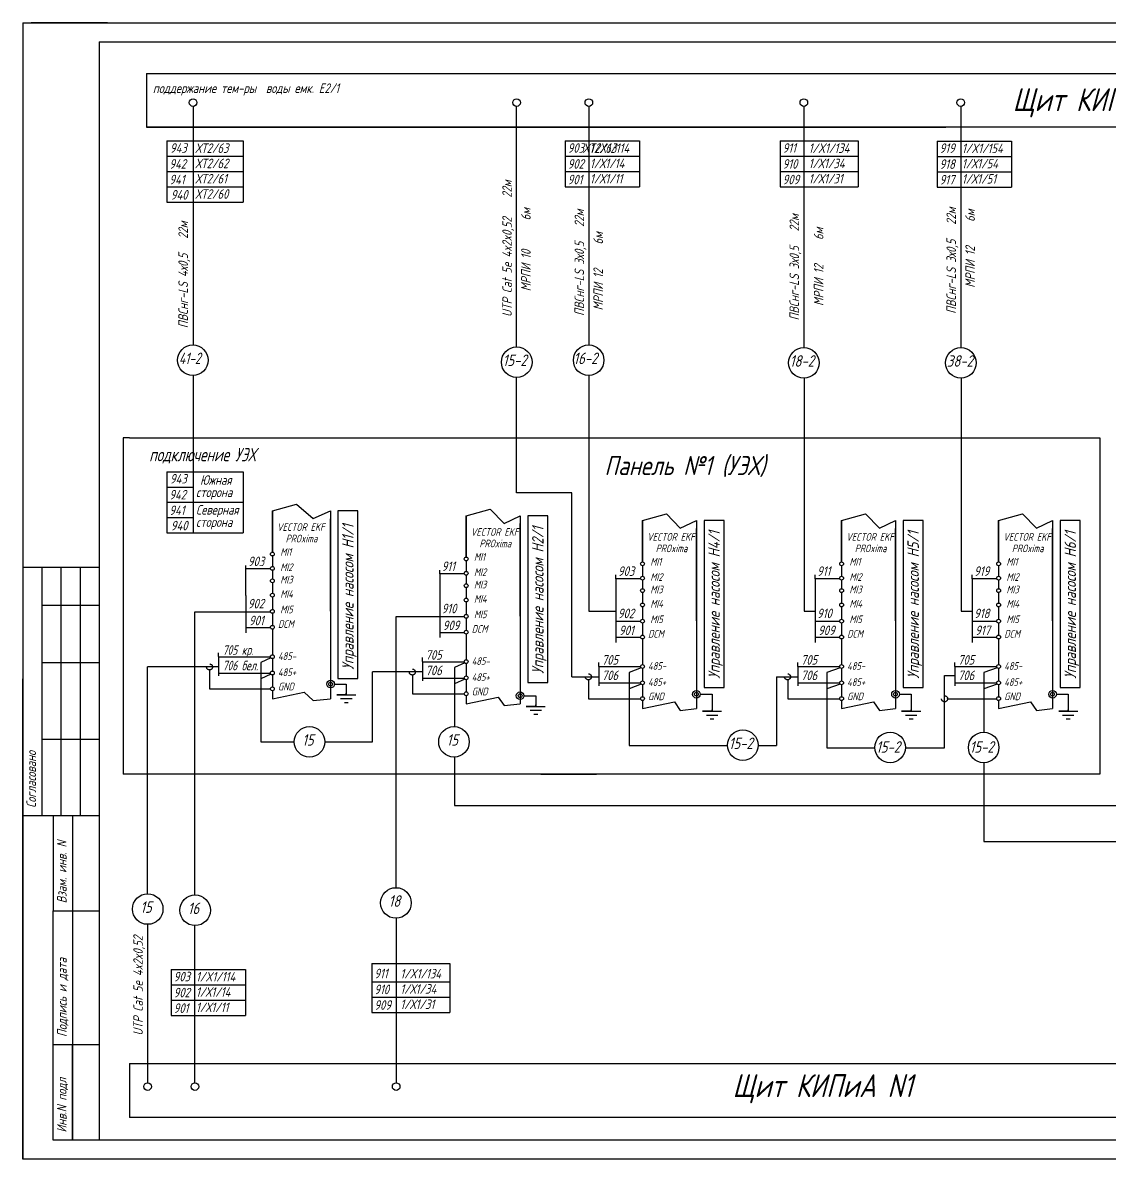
# Model space of a CAD drawing. Header units: millimetres. Extents: x 1531 to 3917, y 3 to 367.
# Drawn here: x 1531.3 to 1815.7, y 3.5 to 301 of the extents above; entities that cross this region are included whole.
import ezdxf

# ---------------------------------------------------------------- set-up
doc = ezdxf.new("R2010")
doc.units = ezdxf.units.MM
doc.linetypes.add('HIDDEN', pattern=[0.375, 0.25, -0.125])
doc.layers.add('MAIN', color=7, linetype='Continuous', lineweight=50)
doc.layers.add('АСУТП', color=7, linetype='Continuous')
doc.styles.get("Standard").update_dxf_attribs({"font": 'GOST_A.TTF', "width": 0.8, "oblique": 15, "height": 3})
doc.styles.add('АСУТП', font='GOST_A.TTF', dxfattribs={"oblique": 15})

msp = doc.modelspace()

# ---------------------------------------------------------------- linework, layer by layer
at = {"color": 7, "linetype": 'Continuous'}
for p, q in [((1531.31, 300.97), (1531.31, 3.47)), ((1553.48, 300.97), (1533.48, 300.97)), ((1569.05, 270.01), (1582.63, 270.01)), ((1569.05, 270.01), (1569.05, 266.01)), ((1582.63, 270.01), (1589.01, 270.01)), ((1589.01, 270.01), (1589.01, 266.01)), ((1673.31, 270.01), (1686.39, 270.01)), ((1673.31, 270.01), (1673.31, 266.01)), ((1686.39, 270.01), (1692.77, 270.01)), ((1692.77, 270.01), (1692.77, 266.01)), ((1729.59, 270.01), (1742.67, 270.01)), ((1729.59, 270.01), (1729.59, 266.01)), ((1742.67, 270.01), (1750.02, 270.01)), ((1750.02, 270.01), (1750.02, 266.01)), ((1770.68, 269.95), (1783.76, 269.95)), ((1770.68, 269.95), (1770.68, 265.95)), ((1783.76, 269.95), (1790.13, 269.95)), ((1790.13, 269.95), (1790.13, 265.95)), ((1569.05, 266.01), (1582.63, 266.01)), ((1569.05, 266.01), (1569.05, 262.01)), ((1569.05, 266.01), (1582.63, 266.01)), ((1569.05, 266.01), (1582.63, 266.01)), ((1569.05, 266.01), (1582.63, 266.01)), ((1582.63, 266.01), (1589.01, 266.01)), ((1582.63, 266.01), (1589.01, 266.01)), ((1582.63, 266.01), (1589.01, 266.01)), ((1582.63, 266.01), (1589.01, 266.01)), ((1589.01, 266.01), (1589.01, 262.01)), ((1673.31, 266.01), (1686.39, 266.01)), ((1673.31, 266.01), (1673.31, 262.01)), ((1673.31, 266.01), (1686.39, 266.01)), ((1673.31, 266.01), (1686.39, 266.01)), ((1673.31, 266.01), (1686.39, 266.01)), ((1686.39, 266.01), (1692.77, 266.01)), ((1686.39, 266.01), (1692.77, 266.01)), ((1686.39, 266.01), (1692.77, 266.01)), ((1686.39, 266.01), (1692.77, 266.01)), ((1692.77, 266.01), (1692.77, 262.01)), ((1729.59, 266.01), (1742.67, 266.01)), ((1729.59, 266.01), (1729.59, 262.01)), ((1729.59, 266.01), (1742.67, 266.01)), ((1729.59, 266.01), (1742.67, 266.01)), ((1729.59, 266.01), (1742.67, 266.01)), ((1742.67, 266.01), (1750.02, 266.01)), ((1742.67, 266.01), (1750.02, 266.01)), ((1742.67, 266.01), (1750.02, 266.01)), ((1742.67, 266.01), (1750.02, 266.01)), ((1750.02, 266.01), (1750.02, 262.01)), ((1770.68, 265.95), (1783.76, 265.95)), ((1770.68, 265.95), (1770.68, 261.95)), ((1770.68, 265.95), (1783.76, 265.95)), ((1770.68, 265.95), (1783.76, 265.95)), ((1770.68, 265.95), (1783.76, 265.95)), ((1783.76, 265.95), (1790.13, 265.95)), ((1783.76, 265.95), (1790.13, 265.95)), ((1783.76, 265.95), (1790.13, 265.95)), ((1783.76, 265.95), (1790.13, 265.95)), ((1790.13, 265.95), (1790.13, 261.95)), ((1569.05, 262.01), (1569.05, 258.01)), ((1569.05, 262.01), (1582.63, 262.01)), ((1569.05, 262.01), (1582.63, 262.01)), ((1569.05, 262.01), (1582.63, 262.01)), ((1582.63, 262.01), (1589.01, 262.01)), ((1582.63, 262.01), (1589.01, 262.01)), ((1582.63, 262.01), (1589.01, 262.01)), ((1589.01, 262.01), (1589.01, 258.01)), ((1673.31, 262.01), (1673.31, 258.01)), ((1673.31, 262.01), (1686.39, 262.01)), ((1673.31, 262.01), (1686.39, 262.01)), ((1673.31, 262.01), (1686.39, 262.01)), ((1686.39, 262.01), (1692.77, 262.01)), ((1686.39, 262.01), (1692.77, 262.01)), ((1686.39, 262.01), (1692.77, 262.01)), ((1692.77, 262.01), (1692.77, 258.01)), ((1729.59, 262.01), (1729.59, 258.01)), ((1729.59, 262.01), (1742.67, 262.01)), ((1729.59, 262.01), (1742.67, 262.01)), ((1729.59, 262.01), (1742.67, 262.01)), ((1742.67, 262.01), (1750.02, 262.01)), ((1742.67, 262.01), (1750.02, 262.01)), ((1742.67, 262.01), (1750.02, 262.01)), ((1750.02, 262.01), (1750.02, 258.01)), ((1770.68, 261.95), (1770.68, 257.95)), ((1770.68, 261.95), (1783.76, 261.95)), ((1770.68, 261.95), (1783.76, 261.95)), ((1770.68, 261.95), (1783.76, 261.95)), ((1783.76, 261.95), (1790.13, 261.95)), ((1783.76, 261.95), (1790.13, 261.95)), ((1783.76, 261.95), (1790.13, 261.95)), ((1790.13, 261.95), (1790.13, 257.95)), ((1569.05, 258.01), (1582.63, 258.01)), ((1569.05, 258.01), (1582.63, 258.01)), ((1569.05, 258.01), (1582.63, 258.01)), ((1569.05, 258.01), (1569.05, 254.01)), ((1569.05, 258.01), (1582.63, 258.01)), ((1569.05, 258.01), (1582.63, 258.01)), ((1569.05, 258.01), (1582.63, 258.01)), ((1582.63, 258.01), (1589.01, 258.01)), ((1582.63, 258.01), (1589.01, 258.01)), ((1582.63, 258.01), (1589.01, 258.01)), ((1582.63, 258.01), (1589.01, 258.01)), ((1582.63, 258.01), (1589.01, 258.01)), ((1582.63, 258.01), (1589.01, 258.01)), ((1589.01, 258.01), (1589.01, 254.01)), ((1673.31, 258.01), (1686.39, 258.01)), ((1673.31, 258.01), (1686.39, 258.01)), ((1673.31, 258.01), (1686.39, 258.01)), ((1686.39, 258.01), (1692.77, 258.01)), ((1686.39, 258.01), (1692.77, 258.01)), ((1686.39, 258.01), (1692.77, 258.01)), ((1729.59, 258.01), (1742.67, 258.01)), ((1729.59, 258.01), (1742.67, 258.01)), ((1729.59, 258.01), (1742.67, 258.01)), ((1742.67, 258.01), (1750.02, 258.01)), ((1742.67, 258.01), (1750.02, 258.01)), ((1742.67, 258.01), (1750.02, 258.01)), ((1770.68, 257.95), (1783.76, 257.95)), ((1770.68, 257.95), (1783.76, 257.95)), ((1770.68, 257.95), (1783.76, 257.95)), ((1783.76, 257.95), (1790.13, 257.95)), ((1783.76, 257.95), (1790.13, 257.95)), ((1783.76, 257.95), (1790.13, 257.95)), ((1569.05, 254.01), (1582.63, 254.01)), ((1569.05, 254.01), (1582.63, 254.01)), ((1569.05, 254.01), (1582.63, 254.01)), ((1582.63, 254.01), (1589.01, 254.01)), ((1582.63, 254.01), (1589.01, 254.01)), ((1582.63, 254.01), (1589.01, 254.01)), ((1569.05, 183.43), (1582.63, 183.43)), ((1569.05, 183.43), (1569.05, 179.43)), ((1582.63, 183.43), (1589.01, 183.43)), ((1589.01, 183.43), (1589.01, 179.43)), ((1569.05, 179.43), (1575.9, 179.43)), ((1569.05, 179.43), (1569.05, 175.43)), ((1569.05, 179.43), (1575.9, 179.43)), ((1569.05, 179.43), (1575.9, 179.43)), ((1569.05, 179.43), (1575.9, 179.43)), ((1589.01, 179.43), (1589.01, 175.43)), ((1569.05, 175.43), (1569.05, 171.43)), ((1569.05, 175.43), (1582.63, 175.43)), ((1569.05, 175.43), (1582.63, 175.43)), ((1569.05, 175.43), (1582.63, 175.43)), ((1582.63, 175.43), (1589.01, 175.43)), ((1582.63, 175.43), (1589.01, 175.43)), ((1582.63, 175.43), (1589.01, 175.43)), ((1589.01, 175.43), (1589.01, 171.43)), ((1569.05, 171.43), (1575.9, 171.43)), ((1569.05, 171.43), (1575.9, 171.43)), ((1569.05, 171.43), (1575.9, 171.43)), ((1569.05, 171.43), (1569.05, 167.43)), ((1569.05, 171.43), (1575.9, 171.43)), ((1569.05, 171.43), (1575.9, 171.43)), ((1569.05, 171.43), (1575.9, 171.43)), ((1589.01, 171.43), (1589.01, 167.43)), ((1569.05, 167.43), (1582.63, 167.43)), ((1569.05, 167.43), (1582.63, 167.43)), ((1569.05, 167.43), (1582.63, 167.43)), ((1582.63, 167.43), (1589.01, 167.43)), ((1582.63, 167.43), (1589.01, 167.43)), ((1582.63, 167.43), (1589.01, 167.43)), ((1613.52, 125.06), (1618.52, 125.06)), ((1616.02, 125.06), (1613.52, 125.06)), ((1616.02, 125.06), (1616.02, 125.47)), ((1614.52, 124.06), (1617.52, 124.06)), ((1615.52, 123.06), (1616.52, 123.06)), ((1615.52, 123.06), (1616.52, 123.06)), ((1663.12, 122.02), (1668.12, 122.02)), ((1665.62, 122.02), (1663.12, 122.02)), ((1665.62, 122.02), (1665.62, 122.44)), ((1664.12, 121.02), (1667.12, 121.02)), ((1665.12, 120.02), (1666.12, 120.02)), ((1665.12, 120.02), (1666.12, 120.02)), ((1709.27, 120.74), (1714.27, 120.74)), ((1711.77, 120.74), (1709.27, 120.74)), ((1710.27, 119.74), (1713.27, 119.74)), ((1711.77, 120.74), (1711.77, 121.15)), ((1761.39, 120.74), (1766.39, 120.74)), ((1763.89, 120.74), (1761.39, 120.74)), ((1762.39, 119.74), (1765.39, 119.74)), ((1763.89, 120.74), (1763.89, 121.15)), ((1802.5, 120.74), (1807.5, 120.74)), ((1805, 120.74), (1802.5, 120.74)), ((1803.5, 119.74), (1806.5, 119.74)), ((1805, 120.74), (1805, 121.15)), ((1711.27, 118.74), (1712.27, 118.74)), ((1711.27, 118.74), (1712.27, 118.74)), ((1763.39, 118.74), (1764.39, 118.74)), ((1763.39, 118.74), (1764.39, 118.74)), ((1804.5, 118.74), (1805.5, 118.74)), ((1804.5, 118.74), (1805.5, 118.74)), ((1622.7, 54.67), (1635.78, 54.67)), ((1622.7, 54.67), (1622.7, 49.92)), ((1635.78, 54.67), (1643.13, 54.67)), ((1643.13, 54.67), (1643.13, 49.92)), ((1570.18, 53.1), (1583.26, 53.1)), ((1570.18, 53.1), (1570.18, 49.1)), ((1583.26, 53.1), (1589.63, 53.1)), ((1589.63, 53.1), (1589.63, 49.1)), ((1570.18, 49.1), (1583.26, 49.1)), ((1570.18, 49.1), (1570.18, 45.1)), ((1570.18, 49.1), (1583.26, 49.1)), ((1570.18, 49.1), (1583.26, 49.1)), ((1570.18, 49.1), (1583.26, 49.1)), ((1583.26, 49.1), (1589.63, 49.1)), ((1583.26, 49.1), (1589.63, 49.1)), ((1583.26, 49.1), (1589.63, 49.1)), ((1583.26, 49.1), (1589.63, 49.1)), ((1589.63, 49.1), (1589.63, 45.1)), ((1622.7, 49.92), (1635.78, 49.92)), ((1622.7, 49.92), (1622.7, 45.92)), ((1622.7, 49.92), (1635.78, 49.92)), ((1622.7, 49.92), (1635.78, 49.92)), ((1622.7, 49.92), (1635.78, 49.92)), ((1635.78, 49.92), (1643.13, 49.92)), ((1635.78, 49.92), (1643.13, 49.92)), ((1635.78, 49.92), (1643.13, 49.92)), ((1635.78, 49.92), (1643.13, 49.92)), ((1643.13, 49.92), (1643.13, 45.92)), ((1570.18, 45.1), (1570.18, 41.1)), ((1570.18, 45.1), (1583.26, 45.1)), ((1570.18, 45.1), (1583.26, 45.1)), ((1570.18, 45.1), (1583.26, 45.1)), ((1583.26, 45.1), (1589.63, 45.1)), ((1583.26, 45.1), (1589.63, 45.1)), ((1583.26, 45.1), (1589.63, 45.1)), ((1589.63, 45.1), (1589.63, 41.1)), ((1622.7, 45.92), (1622.7, 41.92)), ((1622.7, 45.92), (1635.78, 45.92)), ((1622.7, 45.92), (1635.78, 45.92)), ((1622.7, 45.92), (1635.78, 45.92)), ((1635.78, 45.92), (1643.13, 45.92)), ((1635.78, 45.92), (1643.13, 45.92)), ((1635.78, 45.92), (1643.13, 45.92)), ((1643.13, 45.92), (1643.13, 41.92)), ((1622.7, 41.92), (1635.78, 41.92)), ((1622.7, 41.92), (1635.78, 41.92)), ((1622.7, 41.92), (1635.78, 41.92)), ((1635.78, 41.92), (1643.13, 41.92)), ((1635.78, 41.92), (1643.13, 41.92)), ((1635.78, 41.92), (1643.13, 41.92)), ((1570.18, 41.1), (1583.26, 41.1)), ((1570.18, 41.1), (1583.26, 41.1)), ((1570.18, 41.1), (1583.26, 41.1)), ((1583.26, 41.1), (1589.63, 41.1)), ((1583.26, 41.1), (1589.63, 41.1)), ((1583.26, 41.1), (1589.63, 41.1))]:
    msp.add_line(p, q, dxfattribs=at)
at = {"color": 7, "lineweight": 30}
for p, q in [((1551.31, 295.97), (1551.31, 8.47)), ((1559.24, 192.34), (1557.59, 192.34)), ((1557.59, 192.34), (1557.59, 104.27)), ((1559.24, 192.34), (1813.26, 192.34)), ((1813.26, 192.34), (1813.26, 104.27)), ((1589.73, 151.08), (1589.73, 158.89)), ((1640.46, 156.68), (1640.46, 157.71)), ((1640.46, 156.68), (1640.46, 140.01)), ((1686.61, 155.4), (1686.61, 156.43)), ((1686.61, 155.4), (1686.61, 138.73)), ((1738.73, 155.4), (1738.73, 156.43)), ((1738.73, 155.4), (1738.73, 138.73)), ((1779.84, 155.4), (1779.84, 156.43)), ((1779.84, 155.4), (1779.84, 138.73)), ((1589.73, 151.08), (1589.73, 141.3)), ((1582.56, 135.03), (1582.56, 136.06)), ((1582.56, 135.03), (1582.56, 129.98)), ((1635.96, 133.75), (1635.96, 134.77)), ((1635.96, 133.75), (1635.96, 128.69)), ((1682.11, 132.46), (1682.11, 133.49)), ((1682.11, 132.46), (1682.11, 127.41)), ((1734.23, 132.46), (1734.23, 133.49)), ((1734.23, 132.46), (1734.23, 127.41)), ((1775.34, 132.46), (1775.34, 133.49)), ((1775.34, 132.46), (1775.34, 127.41)), ((1681.48, 104.27), (1557.59, 104.27)), ((1813.26, 104.27), (1666.91, 104.27))]:
    msp.add_line(p, q, dxfattribs=at)
at = {"color": 7}
for p, q in [((1563.73, 287.7), (1563.73, 273.59)), ((1575.9, 279.06), (1575.9, 270.01)), ((1660.59, 216.12), (1660.59, 279.06)), ((1679.51, 279.06), (1679.51, 270.01)), ((1735.79, 279.06), (1735.79, 270.01)), ((1776.88, 279.06), (1776.88, 269.95)), ((1572.79, 270.01), (1578.48, 270.01)), ((1575.9, 270.01), (1575.9, 231.28)), ((1677.06, 270.01), (1682.24, 270.01)), ((1679.51, 270.01), (1679.51, 231.28)), ((1733.33, 270.01), (1738.52, 270.01)), ((1735.79, 270.01), (1735.79, 231.28)), ((1774.42, 269.95), (1779.61, 269.95)), ((1776.88, 269.95), (1776.88, 231.23)), ((1572.79, 266.01), (1578.48, 266.01)), ((1677.06, 266.01), (1682.24, 266.01)), ((1733.33, 266.01), (1738.52, 266.01)), ((1774.42, 265.95), (1779.61, 265.95)), ((1575.9, 258.01), (1575.9, 231.28)), ((1679.51, 258.01), (1679.51, 231.28)), ((1735.79, 258.01), (1735.79, 231.28)), ((1776.88, 257.95), (1776.88, 229.78)), ((1575.9, 231.28), (1575.9, 216.62)), ((1679.51, 231.28), (1679.51, 216.62)), ((1735.79, 231.28), (1735.79, 215.93)), ((1776.88, 230.94), (1776.88, 215.93)), ((1575.9, 208.63), (1575.9, 208.16)), ((1679.51, 208.63), (1679.51, 208.16)), ((1575.9, 208.16), (1575.9, 167.43)), ((1660.59, 177.9), (1660.59, 208.12)), ((1679.51, 208.16), (1679.51, 183.06)), ((1735.86, 207.93), (1735.86, 146.92)), ((1776.98, 207.93), (1776.98, 146.92)), ((1572.79, 183.43), (1578.48, 183.43)), ((1679.51, 183.06), (1679.51, 146.92)), ((1572.79, 179.43), (1575.9, 179.43)), ((1675.08, 177.9), (1660.59, 177.9)), ((1675.08, 129.76), (1675.08, 177.9)), ((1613.79, 173.2), (1613.79, 129.32)), ((1619.04, 173.2), (1613.79, 173.2)), ((1619.04, 129.32), (1619.04, 173.2)), ((1663.51, 171.92), (1663.51, 128.25)), ((1668.75, 171.92), (1663.51, 171.92)), ((1668.75, 128.25), (1668.75, 171.92)), ((1709.66, 170.63), (1709.66, 126.97)), ((1714.9, 170.63), (1709.66, 170.63)), ((1714.9, 126.97), (1714.9, 170.63)), ((1761.78, 170.63), (1761.78, 126.97)), ((1767.02, 170.63), (1761.78, 170.63)), ((1767.02, 126.97), (1767.02, 170.63)), ((1802.89, 170.63), (1802.89, 126.97)), ((1808.13, 170.63), (1802.89, 170.63)), ((1808.13, 126.97), (1808.13, 170.63)), ((1589.73, 158.08), (1596.21, 158.08)), ((1640.46, 156.79), (1646.94, 156.79)), ((1686.61, 155.51), (1693.09, 155.51)), ((1738.73, 155.51), (1745.21, 155.51)), ((1779.84, 155.51), (1786.32, 155.51)), ((1576.38, 146.8), (1581.57, 146.8)), ((1576.38, 72.65), (1576.38, 146.8)), ((1580.01, 146.8), (1596.21, 146.8)), ((1679.51, 146.92), (1686.61, 146.92)), ((1735.86, 146.92), (1738.73, 146.92)), ((1776.98, 146.92), (1779.84, 146.92)), ((1629.07, 145.52), (1646.94, 145.52)), ((1629.07, 74.56), (1629.07, 145.52)), ((1686.61, 144.28), (1693.05, 144.28)), ((1738.73, 144.28), (1745.17, 144.28)), ((1779.84, 144.28), (1786.28, 144.28)), ((1589.73, 142.67), (1596.21, 142.67)), ((1640.46, 141.38), (1646.94, 141.38)), ((1686.61, 140.1), (1693.09, 140.1)), ((1738.73, 140.1), (1745.21, 140.1)), ((1779.84, 140.1), (1786.32, 140.1)), ((1582.56, 135), (1596.21, 135)), ((1596.29, 134.69), (1593.63, 133.48)), ((1580.22, 132.35), (1563.99, 132.35)), ((1563.99, 72.97), (1563.99, 132.35)), ((1582.56, 132.33), (1580.22, 132.33)), ((1580.22, 131.55), (1580.22, 126.59)), ((1593.63, 133.48), (1593.63, 112.74)), ((1635.96, 131.04), (1622.84, 131.04)), ((1622.84, 112.74), (1622.84, 131.04)), ((1635.96, 133.71), (1646.94, 133.71)), ((1647.02, 133.4), (1644.35, 132.19)), ((1644.35, 132.19), (1644.35, 116.74)), ((1682.11, 132.43), (1693.09, 132.43)), ((1693.17, 132.12), (1690.04, 130.91)), ((1690.04, 130.91), (1690.04, 111.78)), ((1734.23, 132.43), (1745.21, 132.43)), ((1745.29, 132.12), (1741.79, 130.91)), ((1741.79, 130.91), (1741.79, 111.19)), ((1775.34, 132.43), (1786.32, 132.43)), ((1786.4, 132.12), (1782.91, 130.91)), ((1782.91, 130.91), (1782.91, 117.77)), ((1582.56, 130.73), (1596.21, 130.73)), ((1596.29, 130.43), (1593.63, 129.22)), ((1613.79, 129.32), (1619.04, 129.32)), ((1633.34, 130.23), (1633.34, 125.3)), ((1635.96, 129.44), (1646.94, 129.44)), ((1647.02, 129.15), (1644.35, 127.94)), ((1663.51, 128.25), (1668.75, 128.25)), ((1675.08, 129.76), (1682.11, 129.76)), ((1679.43, 128.97), (1679.43, 124.02)), ((1682.11, 128.16), (1693.09, 128.16)), ((1728.63, 129.76), (1728.63, 111.78)), ((1728.63, 129.76), (1734.23, 129.76)), ((1731.61, 128.97), (1731.61, 124.02)), ((1734.23, 128.16), (1745.21, 128.16)), ((1772.63, 111.19), (1772.63, 130.08)), ((1772.63, 130.08), (1775.34, 130.08)), ((1775.34, 128.16), (1786.32, 128.16)), ((1580.22, 126.59), (1596.21, 126.59)), ((1633.34, 125.3), (1646.94, 125.3)), ((1693.17, 127.86), (1690.04, 126.65)), ((1709.66, 126.97), (1714.9, 126.97)), ((1745.29, 127.86), (1741.79, 126.65)), ((1761.78, 126.97), (1767.02, 126.97)), ((1786.4, 127.86), (1782.91, 126.65)), ((1802.89, 126.97), (1808.13, 126.97)), ((1679.43, 124.02), (1693.09, 124.02)), ((1731.61, 124.02), (1745.21, 124.02)), ((1773.42, 124.02), (1786.32, 124.02)), ((1782.91, 117.77), (1782.91, 115.27)), ((1593.63, 112.74), (1602.39, 112.74)), ((1610.39, 112.74), (1622.84, 112.74)), ((1690.04, 111.78), (1715.81, 111.78)), ((1723.81, 111.78), (1728.63, 111.78)), ((1741.79, 111.19), (1754.37, 111.19)), ((1762.37, 111.19), (1772.63, 111.19)), ((1644.35, 108.74), (1644.35, 96.04)), ((1782.91, 107.27), (1782.91, 86.66)), ((1666.91, 104.27), (1681.48, 104.27)), ((1644.35, 96.04), (1831.65, 96.04)), ((1782.91, 86.66), (1928.73, 86.66)), ((1573.12, 68.39), (1573.12, 68.39)), ((1629.07, 66.56), (1629.07, 23.51)), ((1563.99, 64.97), (1563.99, 23.51)), ((1576.38, 23.51), (1576.38, 64.65)), ((1626.44, 54.67), (1631.63, 54.67)), ((1573.92, 53.1), (1579.11, 53.1)), ((1573.92, 49.1), (1579.11, 49.1)), ((1626.44, 49.92), (1631.63, 49.92)), ((1559.23, 28.54), (1559.23, 14.43))]:
    msp.add_line(p, q, dxfattribs=at)
for p, q in [((1596.67, 173.21), (1602.95, 174.96)), ((1596.67, 162.38), (1596.67, 173.21)), ((1602.95, 174.96), (1607.31, 171.21)), ((1607.31, 171.21), (1611.92, 173.21)), ((1647.4, 171.92), (1653.68, 173.67)), ((1653.68, 173.67), (1657.3, 169.92)), ((1647.4, 161.1), (1647.4, 171.92)), ((1657.3, 169.92), (1661.52, 171.92)), ((1693.55, 170.64), (1699.82, 172.39)), ((1693.55, 159.81), (1693.55, 170.64)), ((1699.82, 172.39), (1703.45, 168.64)), ((1703.45, 168.64), (1707.67, 170.64)), ((1745.67, 170.64), (1751.94, 172.39)), ((1745.67, 159.81), (1745.67, 170.64)), ((1751.94, 172.39), (1755.57, 168.64)), ((1755.57, 168.64), (1759.79, 170.64)), ((1786.78, 170.64), (1793.06, 172.39)), ((1786.78, 159.81), (1786.78, 170.64)), ((1793.06, 172.39), (1796.68, 168.64)), ((1796.68, 168.64), (1800.9, 170.64)), ((1531.31, 3.47), (1531.31, 129.22)), ((1596.67, 123.99), (1605.03, 125.74)), ((1605.03, 125.74), (1607.31, 123.55)), ((1612.92, 127.84), (1614.77, 127.84)), ((1614.77, 127.84), (1616.02, 127.84)), ((1616.02, 127.84), (1616.02, 125.06)), ((1708.67, 125.2), (1710.52, 125.2)), ((1710.52, 125.2), (1711.77, 125.2)), ((1711.77, 125.2), (1711.77, 120.74)), ((1760.79, 125.2), (1762.64, 125.2)), ((1762.64, 125.2), (1763.89, 125.2)), ((1763.89, 125.2), (1763.89, 120.74)), ((1801.9, 125.2), (1803.75, 125.2)), ((1803.75, 125.2), (1805, 125.2)), ((1805, 125.2), (1805, 120.74)), ((1607.31, 123.55), (1611.92, 123.99)), ((1647.4, 122.71), (1655.76, 124.46)), ((1655.76, 124.46), (1657.3, 122.27)), ((1657.3, 122.27), (1661.52, 122.71)), ((1662.52, 124.81), (1664.37, 124.81)), ((1664.37, 124.81), (1665.62, 124.81)), ((1665.62, 124.81), (1665.62, 122.02)), ((1693.55, 121.42), (1701.9, 123.17)), ((1701.9, 123.17), (1703.45, 120.98)), ((1745.67, 121.42), (1754.02, 123.17)), ((1754.02, 123.17), (1755.57, 120.98)), ((1786.78, 121.42), (1795.14, 123.17)), ((1795.14, 123.17), (1796.68, 120.98)), ((1703.45, 120.98), (1707.67, 121.42)), ((1755.57, 120.98), (1759.79, 121.42)), ((1796.68, 120.98), (1800.9, 121.42)), ((2208.85, 3.47), (1531.31, 3.47))]:
    msp.add_line(p, q)
at = {"lineweight": 30}
for p, q in [((1596.67, 173.21), (1596.67, 162.38)), ((1611.92, 173.21), (1611.92, 171.11)), ((1611.92, 172.09), (1611.92, 146.95)), ((1611.92, 146.95), (1611.92, 171.14)), ((1647.4, 171.92), (1647.4, 161.1)), ((1661.52, 171.92), (1661.52, 169.83)), ((1661.52, 170.81), (1661.52, 145.66)), ((1661.52, 145.66), (1661.52, 169.86)), ((1693.55, 170.64), (1693.55, 159.81)), ((1707.67, 170.64), (1707.67, 168.54)), ((1745.67, 170.64), (1745.67, 159.81)), ((1759.79, 170.64), (1759.79, 168.54)), ((1786.78, 170.64), (1786.78, 159.81)), ((1800.9, 170.64), (1800.9, 168.54)), ((1611.92, 169.14), (1611.92, 123.99)), ((1661.52, 167.86), (1661.52, 122.71)), ((1707.67, 169.52), (1707.67, 144.38)), ((1707.67, 144.38), (1707.67, 168.57)), ((1759.79, 169.52), (1759.79, 144.38)), ((1759.79, 144.38), (1759.79, 168.57)), ((1800.9, 169.52), (1800.9, 144.38)), ((1800.9, 144.38), (1800.9, 168.57)), ((1707.67, 166.57), (1707.67, 121.42)), ((1759.79, 166.57), (1759.79, 121.42)), ((1800.9, 166.57), (1800.9, 121.42)), ((1596.67, 161.38), (1596.67, 158.63)), ((1647.4, 160.1), (1647.4, 157.35)), ((1693.55, 158.81), (1693.55, 156.06)), ((1745.67, 158.81), (1745.67, 156.06)), ((1786.78, 158.81), (1786.78, 156.06)), ((1596.67, 157.63), (1596.67, 155.38)), ((1647.4, 156.35), (1647.4, 154.1)), ((1693.55, 155.06), (1693.55, 152.81)), ((1745.67, 155.06), (1745.67, 152.81)), ((1786.78, 155.06), (1786.78, 152.81)), ((1596.67, 154.38), (1596.67, 151.63)), ((1647.4, 153.1), (1647.4, 150.35)), ((1693.55, 151.81), (1693.55, 149.06)), ((1745.67, 151.81), (1745.67, 149.06)), ((1786.78, 151.81), (1786.78, 149.06)), ((1596.67, 150.63), (1596.67, 147.38)), ((1647.4, 149.35), (1647.4, 146.09)), ((1596.67, 146.38), (1596.67, 143.23)), ((1693.55, 148.06), (1693.55, 144.81)), ((1745.67, 148.06), (1745.67, 144.81)), ((1786.78, 148.06), (1786.78, 144.81)), ((1647.4, 145.09), (1647.4, 141.94)), ((1693.55, 143.81), (1693.55, 140.66)), ((1745.67, 143.81), (1745.67, 140.66)), ((1786.78, 143.81), (1786.78, 140.66)), ((1596.67, 142.23), (1596.67, 135.51)), ((1647.4, 140.94), (1647.4, 134.23)), ((1693.55, 139.66), (1693.55, 132.94)), ((1745.67, 139.66), (1745.67, 132.94)), ((1786.78, 139.66), (1786.78, 132.94)), ((1596.67, 134.51), (1596.67, 131.25)), ((1596.67, 134.51), (1596.67, 131.25)), ((1647.4, 133.23), (1647.4, 129.97)), ((1647.4, 133.23), (1647.4, 129.97)), ((1693.55, 131.94), (1693.55, 128.69)), ((1693.55, 131.94), (1693.55, 128.69)), ((1745.67, 131.94), (1745.67, 128.69)), ((1745.67, 131.94), (1745.67, 128.69)), ((1786.78, 131.94), (1786.78, 128.69)), ((1786.78, 131.94), (1786.78, 128.69)), ((1596.67, 130.25), (1596.67, 127.11)), ((1596.67, 130.25), (1596.67, 127.11)), ((1647.4, 128.97), (1647.4, 125.82)), ((1647.4, 128.97), (1647.4, 125.82)), ((1596.67, 126.11), (1596.67, 123.99)), ((1693.55, 127.69), (1693.55, 124.54)), ((1693.55, 127.69), (1693.55, 124.54)), ((1745.67, 127.69), (1745.67, 124.54)), ((1745.67, 127.69), (1745.67, 124.54)), ((1786.78, 127.69), (1786.78, 124.54)), ((1786.78, 127.69), (1786.78, 124.54)), ((1647.4, 124.82), (1647.4, 122.71)), ((1693.55, 123.54), (1693.55, 121.42)), ((1745.67, 123.54), (1745.67, 121.42)), ((1786.78, 123.54), (1786.78, 121.42))]:
    msp.add_line(p, q, dxfattribs=at)
for centre, radius in [((1596.67, 161.88), 0.5), ((1647.4, 160.6), 0.5), ((1596.67, 158.13), 0.5), ((1693.55, 159.31), 0.5), ((1745.67, 159.31), 0.5), ((1786.78, 159.31), 0.5), ((1596.67, 154.88), 0.5), ((1647.4, 156.85), 0.5), ((1693.55, 155.56), 0.5), ((1745.67, 155.56), 0.5), ((1786.78, 155.56), 0.5), ((1647.4, 153.6), 0.5), ((1693.55, 152.31), 0.5), ((1745.67, 152.31), 0.5), ((1786.78, 152.31), 0.5), ((1596.67, 151.13), 0.5), ((1647.4, 149.85), 0.5), ((1693.55, 148.56), 0.5), ((1745.67, 148.56), 0.5), ((1786.78, 148.56), 0.5), ((1596.67, 146.88), 0.5), ((1596.67, 146.88), 0.5), ((1647.4, 145.59), 0.5), ((1647.4, 145.59), 0.5), ((1596.67, 142.73), 0.5), ((1596.67, 142.73), 0.5), ((1693.55, 144.31), 0.5), ((1693.55, 144.31), 0.5), ((1745.67, 144.31), 0.5), ((1745.67, 144.31), 0.5), ((1786.78, 144.31), 0.5), ((1786.78, 144.31), 0.5), ((1647.4, 141.44), 0.5), ((1647.4, 141.44), 0.5), ((1693.55, 140.16), 0.5), ((1693.55, 140.16), 0.5), ((1745.67, 140.16), 0.5), ((1745.67, 140.16), 0.5), ((1786.78, 140.16), 0.5), ((1786.78, 140.16), 0.5), ((1596.67, 135.01), 0.5), ((1647.4, 133.73), 0.5), ((1596.67, 130.75), 0.5), ((1596.67, 130.75), 0.5), ((1693.55, 132.44), 0.5), ((1745.67, 132.44), 0.5), ((1786.78, 132.44), 0.5), ((1611.92, 127.84), 1), ((1611.92, 127.84), 0.5), ((1647.4, 129.47), 0.5), ((1647.4, 129.47), 0.5), ((1693.55, 128.19), 0.5), ((1693.55, 128.19), 0.5), ((1745.67, 128.19), 0.5), ((1745.67, 128.19), 0.5), ((1786.78, 128.19), 0.5), ((1786.78, 128.19), 0.5), ((1596.67, 126.61), 0.5), ((1596.67, 126.61), 0.5), ((1647.4, 125.32), 0.5), ((1647.4, 125.32), 0.5), ((1661.52, 124.81), 1), ((1661.52, 124.81), 0.5), ((1707.67, 125.2), 1), ((1707.67, 125.2), 0.5), ((1759.79, 125.2), 1), ((1759.79, 125.2), 0.5), ((1800.9, 125.2), 1), ((1800.9, 125.2), 0.5), ((1693.55, 124.04), 0.5), ((1693.55, 124.04), 0.5), ((1745.67, 124.04), 0.5), ((1745.67, 124.04), 0.5), ((1786.78, 124.04), 0.5), ((1786.78, 124.04), 0.5)]:
    msp.add_circle(centre, radius)
at = {"color": 7, "linetype": 'HIDDEN', "ltscale": 10}
for centre in [(1580.22, 132.33), (1633.29, 131.01), (1679.4, 129.75), (1731.52, 129.75), (1772.63, 124)]:
    msp.add_circle(centre, 0.786, dxfattribs=at)
at = {"lineweight": 30, "ltscale": 0.5}
for centre in [(1580.22, 131.55), (1633.3, 130.23), (1679.44, 128.95), (1731.56, 128.95), (1773.42, 124.02)]:
    msp.add_circle(centre, 0.0434, dxfattribs=at)
at = {"layer": 'MAIN', "color": 7, "linetype": 'Continuous', "lineweight": -3}
for p, q in [((1531.31, 300.97), (2208.85, 300.97)), ((1531.31, 300.97), (2053.78, 300.97)), ((1563.73, 287.7), (1563.73, 273.59)), ((1563.73, 287.7), (1825.71, 287.7)), ((1563.73, 273.59), (1772.99, 273.59)), ((1772.99, 273.59), (1563.73, 273.59)), ((2157.57, 273.59), (1772.99, 273.59)), ((1559.23, 28.54), (1977.35, 28.54)), ((1601.78, 28.54), (1977.35, 28.54)), ((1977.35, 14.43), (1559.23, 14.43))]:
    msp.add_line(p, q, dxfattribs=at)
at = {"layer": 'MAIN', "color": 7, "linetype": 'Continuous', "lineweight": 30}
for p, q in [((1551.31, 295.97), (2203.85, 295.97)), ((1531.31, 158.47), (1551.31, 158.47)), ((1536.31, 158.47), (1536.31, 93.47)), ((1541.31, 158.47), (1541.31, 93.47)), ((1546.31, 158.47), (1546.31, 93.47)), ((1536.31, 148.47), (1551.31, 148.47)), ((1536.31, 133.47), (1551.31, 133.47)), ((1536.31, 113.47), (1551.31, 113.47)), ((1531.31, 93.47), (1551.31, 93.47)), ((1539.31, 93.47), (1539.31, 68.47)), ((1544.31, 93.47), (1544.31, 8.47)), ((1539.31, 8.47), (1539.31, 68.47)), ((1539.31, 68.47), (1551.31, 68.47)), ((1539.31, 33.47), (1551.31, 33.47)), ((1544.31, 8.47), (1544.31, 33.47)), ((1551.31, 8.47), (1539.31, 8.47)), ((2203.85, 8.47), (1551.31, 8.47))]:
    msp.add_line(p, q, dxfattribs=at)
at = {"layer": 'MAIN', "color": 7, "linetype": 'Continuous', "lineweight": -3}
for centre, radius in [((1575.9, 280.06), 1), ((1660.59, 280.06), 1), ((1679.51, 280.06), 1), ((1735.79, 280.06), 1), ((1776.88, 280.06), 1), ((1575.85, 212.62), 4), ((1660.63, 212.12), 4), ((1679.46, 212.62), 4), ((1735.8, 211.93), 4), ((1776.91, 211.93), 4), ((1606.39, 112.74), 4), ((1644.2, 112.74), 4), ((1719.81, 111.86), 4), ((1758.37, 111.27), 4), ((1782.87, 111.27), 4), ((1629.01, 70.56), 4), ((1564.03, 68.97), 4), ((1576.44, 68.65), 4), ((1563.99, 22.51), 1), ((1576.38, 22.51), 1), ((1629.07, 22.51), 1)]:
    msp.add_circle(centre, radius, dxfattribs=at)

# ---------------------------------------------------------------- texts
at = {"color": 7, "linetype": 'Continuous', "oblique": 15}
for s, p in [('поддержание тем-ры  воды емк. Е2/1', (1565.38, 282.58)), (' 943', (1568.56, 266.93)), ('ХТ2/63', (1576.48, 266.89)), ('903', (1673.95, 266.93)), ('ХТ2/63', (1678.01, 266.89)), ('1/X1/114', (1679.79, 266.89)), ('911', (1730.22, 266.93)), ('1/X1/134', (1737.05, 266.89)), ('919', (1771.31, 266.88)), ('1/X1/154', (1777.16, 266.84)), ('942', (1569.68, 262.76)), ('ХТ2/62', (1576.48, 262.89)), ('902', (1673.95, 262.76)), ('1/Х1/14', (1679.79, 262.89)), ('910', (1730.22, 262.76)), ('1/Х1/34', (1737.05, 262.89)), ('918', (1771.31, 262.7)), ('1/Х1/54', (1777.16, 262.84)), ('941', (1569.68, 258.67)), ('ХТ2/61', (1576.48, 258.89)), ('901', (1673.95, 258.67)), ('1/Х1/11', (1679.79, 258.89)), ('909', (1730.22, 258.67)), ('1/Х1/31', (1737.05, 258.89)), ('917', (1771.31, 258.62)), ('1/Х1/51', (1777.16, 258.84)), (' 940', (1568.79, 254.67)), ('ХТ2/60', (1576.48, 254.89)), (' 943', (1568.56, 180.35)), ('Южная', (1577.73, 180.01)), ('942', (1569.68, 176.18)), ('cторона', (1576.62, 176.8)), ('941', (1569.68, 172.09)), ('Cеверная', (1576.62, 172.22)), (' 940', (1568.79, 168.09)), ('cторона', (1576.62, 169)), ('903', (1590.25, 158.72)), ('911', (1640.97, 157.44)), ('903', (1687.12, 156.16)), ('911', (1739.24, 156.16)), ('919', (1780.35, 156.16)), ('902', (1590.24, 147.67)), ('910', (1640.97, 146.38)), ('902', (1687.11, 145.1)), ('910', (1739.23, 145.1)), ('918', (1780.35, 145.1)), ('901', (1590.53, 143.24)), ('909', (1641.25, 141.96)), ('901', (1687.4, 140.67)), ('909', (1739.52, 140.67)), ('917', (1780.63, 140.67)), ('705', (1636.75, 134.23)), ('705', (1682.9, 132.94)), ('705', (1735.02, 132.94)), ('705', (1776.13, 132.94)), ('706', (1636.75, 130.17)), ('706', (1682.9, 128.89)), ('706', (1735.02, 128.89)), ('706', (1776.13, 128.89)), ('903', (1570.81, 50.03)), ('1/X1/114', (1576.66, 49.99)), ('911', (1623.34, 50.84)), ('1/X1/134', (1630.16, 50.8)), ('902', (1570.81, 45.85)), ('1/Х1/14', (1576.66, 45.99)), ('910', (1623.34, 46.67)), ('1/Х1/34', (1630.16, 46.8)), ('909', (1623.34, 42.59)), ('1/Х1/31', (1630.16, 42.8)), ('901', (1570.81, 41.77)), ('1/Х1/11', (1576.66, 41.99))]:
    msp.add_text(s, height=2.5, dxfattribs=at).set_placement(p)
at = {"color": 7, "linetype": 'Continuous', "oblique": 15, "width": 0.9}
for s, p in [('705 кр.', (1583.64, 135.51)), ('706 бел.', (1583.64, 131.46))]:
    msp.add_text(s, height=2.5, dxfattribs=at).set_placement(p)
at = {"layer": 'MAIN', "color": 7, "linetype": 'Continuous', "lineweight": -3, "oblique": 15}
for s, height, p in [('Щит КИПиА N2 ', 6, (1790.45, 277.83)), ('16-2', 3, (1675.49, 211.62)), ('15-2', 3, (1656.98, 211.12)), ('18-2', 3, (1732.12, 210.93)), ('38-2', 3, (1773.23, 210.93)), ('15', 3, (1604.48, 111.74)), ('15', 3, (1642.29, 111.74)), ('15-2', 3, (1716.16, 110.86)), ('15-2', 3, (1754.72, 109.9)), ('15-2', 3, (1779.22, 109.9)), ('18', 3, (1627.11, 69.56)), ('15', 3, (1562.12, 67.97)), ('16', 3, (1574.54, 67.65)), ('Щит КИПиА N1 ', 6, (1717.13, 19.74))]:
    msp.add_text(s, height=height, dxfattribs=at).set_placement(p)
for s, height, p in [('UTP Сat 5e 4x2x0,52    22м', 2.5, (1659.35, 223.94, 124.48)), ('МРПИ 10      6м', 2.5, (1664.29, 230.67)), ('ПВСнг-LS 3х0,5   22м', 2.5, (1678.27, 224.22, 124.48)), ('ПВСнг-LS 3х0,5   22м', 2.5, (1734.54, 223.03, 124.48)), ('ПВСнг-LS 3х0,5   22м', 2.5, (1775.63, 224.76, 124.48)), ('МРПИ 12     6м', 2.5, (1780.57, 231.58)), ('ПВСнг-LS 4х0,5   22м', 2.5, (1574.56, 221, 124.48)), ('МРПИ 12     6м', 2.5, (1740.92, 226.83)), ('МРПИ 12     6м', 2.5, (1683.21, 225.65)), ('Управление насосом Н1/1', 3, (1617.93, 131.6, 124.48)), ('Управление насосом Н2/1', 3, (1667.65, 130.53, 124.48)), ('Управление насосом Н4/1', 3, (1713.79, 129.25, 124.48)), ('Управление насосом Н5/1', 3, (1765.91, 129.25, 124.48)), ('Управление насосом Н6/1', 3, (1807.03, 129.25, 124.48)), ('Согласовано', 2.5, (1534.79, 95.47)), ('Взам. инв. N', 2.5, (1542.79, 70.47)), ('UTP Сat 5e 4x2x0,52 ', 2.5, (1562.75, 35.85, 124.48)), ('Подпись и дата', 2.5, (1542.84, 35.47)), ('Инв.N подл', 2.5, (1542.79, 10.47))]:
    msp.add_text(s, height=height, rotation=90, dxfattribs=at).set_placement(p)
at = {"layer": 'MAIN', "color": 7, "linetype": 'Continuous', "lineweight": -3, "oblique": 15, "width": 0.9}
for s, height, p in [('41-2', 3, (1572.18, 211.62)), ('подключение УЭХ', 3.5, (1564.42, 186.17))]:
    msp.add_text(s, height=height, dxfattribs=at).set_placement(p)
at = {"layer": 'АСУТП', "color": 7, "linetype": 'Continuous', "style": 'АСУТП', "oblique": 15}
for s, height, p in [('Панель №1 (УЭХ)', 5, (1683.59, 182.56)), ('VECTOR EKF', 2, (1597.89, 167.95)), ('PROxima', 2, (1600.14, 164.95)), ('VECTOR EKF', 2, (1648.62, 166.66)), ('VECTOR EKF', 2, (1694.76, 165.38)), ('VECTOR EKF', 2, (1746.88, 165.38)), ('VECTOR EKF', 2, (1788, 165.38)), ('PROxima', 2, (1650.87, 163.66)), ('PROxima', 2, (1697.01, 162.38)), ('PROxima', 2, (1749.13, 162.38)), ('PROxima', 2, (1790.25, 162.38)), ('MI1', 2, (1598.73, 161.44)), ('MI1', 2, (1649.45, 160.15)), ('MI1', 2, (1695.6, 158.87)), ('MI1', 2, (1747.72, 158.87)), ('MI1', 2, (1788.83, 158.87)), ('MI2', 2, (1598.73, 157.44)), ('MI2', 2, (1649.45, 156.15)), ('MI3', 2, (1598.73, 154.19)), ('MI3', 2, (1649.45, 152.9)), ('MI2', 2, (1695.6, 154.87)), ('MI2', 2, (1747.72, 154.87)), ('MI2', 2, (1788.83, 154.87)), ('MI4', 2, (1598.73, 150.44)), ('MI3', 2, (1695.6, 151.62)), ('MI3', 2, (1747.72, 151.62)), ('MI3', 2, (1788.83, 151.62)), ('MI4', 2, (1649.45, 149.15)), ('MI4', 2, (1695.6, 147.87)), ('MI4', 2, (1747.72, 147.87)), ('MI4', 2, (1788.83, 147.87)), ('MI5', 2, (1598.73, 146.39)), ('MI5', 2, (1649.45, 145.1)), ('MI5', 2, (1695.6, 143.82)), ('MI5', 2, (1747.72, 143.82)), ('MI5', 2, (1788.83, 143.82)), ('DCM', 2, (1598.13, 142.57)), ('DCM', 2, (1648.85, 141.29)), ('DCM', 2, (1695, 140)), ('DCM', 2, (1747.12, 140)), ('DCM', 2, (1788.24, 140)), ('485-', 2, (1598.13, 134.16)), ('485-', 2, (1648.85, 132.87)), ('485+', 2, (1598.13, 129.95)), ('485-', 2, (1695, 131.59)), ('485-', 2, (1747.12, 131.59)), ('485-', 2, (1788.24, 131.59)), ('GND', 2, (1598.13, 126.21)), ('485+', 2, (1648.85, 128.66)), ('485+', 2, (1695, 127.38)), ('485+', 2, (1747.12, 127.38)), ('485+', 2, (1788.24, 127.38)), ('GND', 2, (1648.85, 124.92)), ('GND', 2, (1695, 123.64)), ('GND', 2, (1747.12, 123.64)), ('GND', 2, (1788.24, 123.64))]:
    msp.add_text(s, height=height, dxfattribs=at).set_placement(p)

doc.saveas('drawing.dxf')
